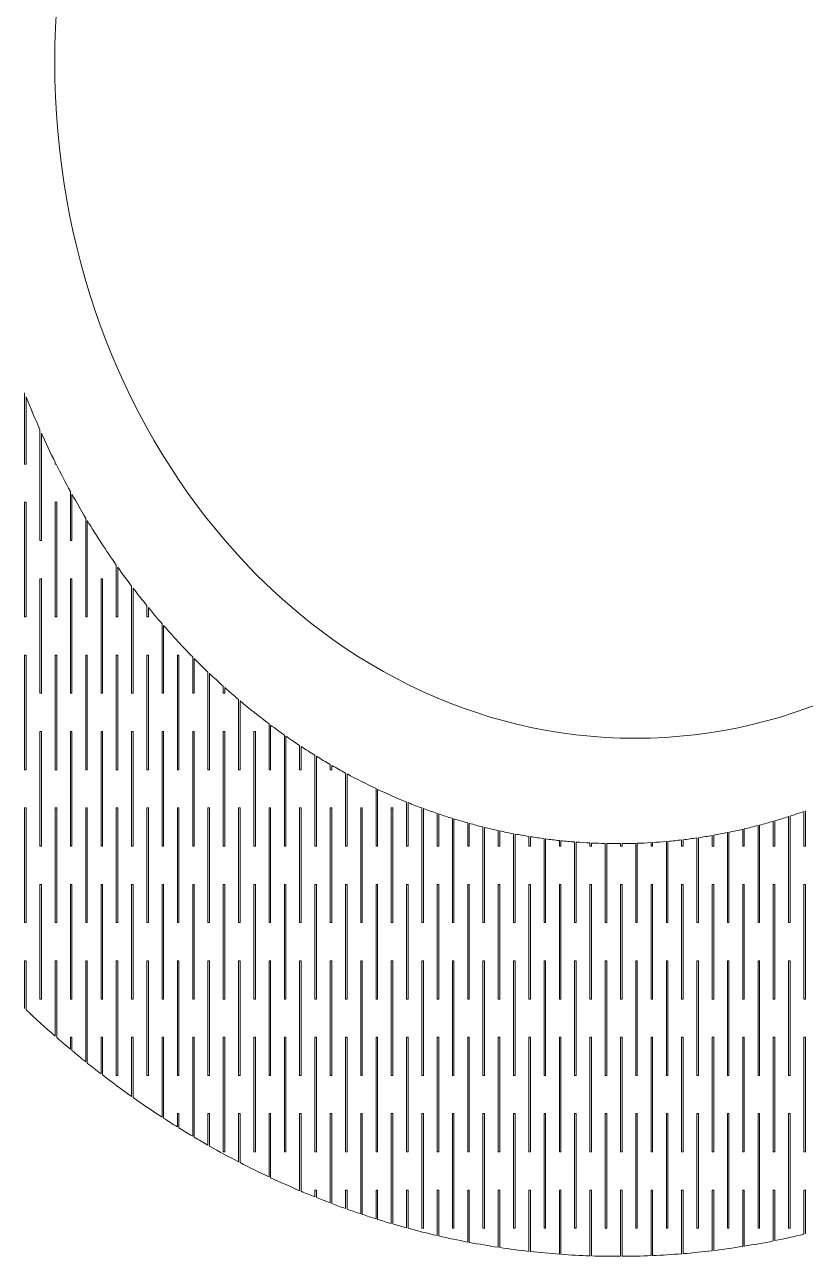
# Model space of a CAD drawing. Header units: millimetres. Extents: x 13 to 655, y 20 to 1205.
# Drawn here: x 246.1 to 450.5, y 582.9 to 905.3 of the extents above; entities that cross this region are included whole.
import ezdxf

# ---------------------------------------------------------------- set-up
doc = ezdxf.new("R2010")
doc.units = ezdxf.units.MM
doc.header["$MEASUREMENT"] = 0
doc.layers.get('0').update_dxf_attribs({"lineweight": 0})

msp = doc.modelspace()

# ---------------------------------------------------------------- linework, layer by layer
at = {"color": 5, "lineweight": 0, "true_color": 0x0000ff}
for p, q in [((246.07, 808.85), (246.07, 790.25)), ((246.47, 790.25), (246.47, 807.83)), ((250.07, 799.24), (250.07, 770.25)), ((250.47, 770.25), (250.47, 798.34)), ((246.47, 790.25), (246.07, 790.25)), ((254.07, 790.73), (254.07, 790.25)), ((254.31, 790.25), (254.07, 790.25)), ((246.07, 780.25), (246.47, 780.25)), ((246.07, 780.25), (246.07, 750.25)), ((246.47, 750.25), (246.47, 780.25)), ((254.07, 780.25), (254.47, 780.25)), ((254.07, 780.25), (254.07, 750.25)), ((254.47, 750.25), (254.47, 780.25)), ((258.07, 783.08), (258.07, 770.25)), ((258.47, 770.25), (258.47, 782.35)), ((262.07, 776.11), (262.07, 750.25)), ((262.47, 750.25), (262.47, 775.45)), ((250.47, 770.25), (250.07, 770.25)), ((258.47, 770.25), (258.07, 770.25)), ((270.07, 763.81), (270.07, 750.25)), ((270.47, 750.25), (270.47, 763.24)), ((250.07, 760.25), (250.47, 760.25)), ((250.07, 760.25), (250.07, 730.25)), ((250.47, 730.25), (250.47, 760.25)), ((258.07, 760.25), (258.47, 760.25)), ((258.07, 760.25), (258.07, 730.25)), ((258.47, 730.25), (258.47, 760.25)), ((266.07, 760.25), (266.47, 760.25)), ((266.07, 760.25), (266.07, 730.25)), ((266.47, 730.25), (266.47, 760.25)), ((274.07, 758.32), (274.07, 730.25)), ((274.47, 730.25), (274.47, 757.79)), ((278.07, 753.21), (278.07, 750.25)), ((278.47, 750.25), (278.47, 752.72)), ((246.47, 750.25), (246.07, 750.25)), ((254.47, 750.25), (254.07, 750.25)), ((262.47, 750.25), (262.07, 750.25)), ((270.47, 750.25), (270.07, 750.25)), ((278.47, 750.25), (278.07, 750.25)), ((282.07, 748.43), (282.07, 730.25)), ((282.47, 730.25), (282.47, 747.97)), ((246.07, 740.25), (246.47, 740.25)), ((246.07, 740.25), (246.07, 710.25)), ((246.47, 710.25), (246.47, 740.25)), ((254.07, 740.25), (254.47, 740.25)), ((254.07, 740.25), (254.07, 710.25)), ((254.47, 710.25), (254.47, 740.25)), ((262.07, 740.25), (262.47, 740.25)), ((262.07, 740.25), (262.07, 710.25)), ((262.47, 710.25), (262.47, 740.25)), ((270.07, 740.25), (270.47, 740.25)), ((270.07, 740.25), (270.07, 710.25)), ((270.47, 710.25), (270.47, 740.25)), ((278.07, 740.25), (278.47, 740.25)), ((278.07, 740.25), (278.07, 710.25)), ((278.47, 710.25), (278.47, 740.25)), ((286.07, 740.25), (286.47, 740.25)), ((286.07, 740.25), (286.07, 710.25)), ((286.47, 710.25), (286.47, 740.25)), ((290.07, 739.76), (290.07, 730.25)), ((290.47, 730.25), (290.47, 739.35)), ((294.07, 735.81), (294.07, 710.25)), ((294.47, 710.25), (294.47, 735.43)), ((298.07, 732.1), (298.07, 730.25)), ((298.47, 730.25), (298.47, 731.74)), ((250.47, 730.25), (250.07, 730.25)), ((258.47, 730.25), (258.07, 730.25)), ((266.47, 730.25), (266.07, 730.25)), ((274.47, 730.25), (274.07, 730.25)), ((282.47, 730.25), (282.07, 730.25)), ((290.47, 730.25), (290.07, 730.25)), ((298.47, 730.25), (298.07, 730.25)), ((302.07, 728.61), (302.07, 710.25)), ((302.47, 710.25), (302.47, 728.27)), ((310.07, 722.24), (310.07, 710.25)), ((250.07, 720.25), (250.47, 720.25)), ((250.07, 720.25), (250.07, 690.25)), ((250.47, 690.25), (250.47, 720.25)), ((258.07, 720.25), (258.47, 720.25)), ((258.07, 720.25), (258.07, 690.25)), ((258.47, 690.25), (258.47, 720.25)), ((266.07, 720.25), (266.47, 720.25)), ((266.07, 720.25), (266.07, 690.25)), ((266.47, 690.25), (266.47, 720.25)), ((274.07, 720.25), (274.47, 720.25)), ((274.07, 720.25), (274.07, 690.25)), ((274.47, 690.25), (274.47, 720.25)), ((282.07, 720.25), (282.47, 720.25)), ((282.07, 720.25), (282.07, 690.25)), ((282.47, 690.25), (282.47, 720.25)), ((290.07, 720.25), (290.47, 720.25)), ((290.07, 720.25), (290.07, 690.25)), ((290.47, 690.25), (290.47, 720.25)), ((298.07, 720.25), (298.47, 720.25)), ((298.07, 720.25), (298.07, 690.25)), ((298.47, 690.25), (298.47, 720.25)), ((306.07, 720.25), (306.47, 720.25)), ((306.07, 720.25), (306.07, 690.25)), ((306.47, 690.25), (306.47, 720.25)), ((310.47, 710.25), (310.47, 721.94)), ((314.07, 719.33), (314.07, 690.25)), ((314.47, 690.25), (314.47, 719.05)), ((318.07, 716.6), (318.07, 710.25)), ((318.47, 710.25), (318.47, 716.33)), ((322.07, 714.03), (322.07, 690.25)), ((322.47, 690.25), (322.47, 713.79)), ((246.47, 710.25), (246.07, 710.25)), ((254.47, 710.25), (254.07, 710.25)), ((262.47, 710.25), (262.07, 710.25)), ((270.47, 710.25), (270.07, 710.25)), ((278.47, 710.25), (278.07, 710.25)), ((286.47, 710.25), (286.07, 710.25)), ((294.47, 710.25), (294.07, 710.25)), ((302.47, 710.25), (302.07, 710.25)), ((310.47, 710.25), (310.07, 710.25)), ((318.47, 710.25), (318.07, 710.25)), ((326.07, 711.63), (326.07, 710.25)), ((326.47, 710.25), (326.07, 710.25)), ((326.47, 710.25), (326.47, 711.4)), ((330.07, 709.38), (330.07, 690.25)), ((330.47, 690.25), (330.47, 709.16)), ((338.07, 705.31), (338.07, 690.25)), ((338.47, 690.25), (338.47, 705.12)), ((246.07, 700.25), (246.47, 700.25)), ((246.07, 700.25), (246.07, 670.25)), ((246.47, 670.25), (246.47, 700.25)), ((254.07, 700.25), (254.47, 700.25)), ((254.07, 700.25), (254.07, 670.25)), ((254.47, 670.25), (254.47, 700.25)), ((262.07, 700.25), (262.47, 700.25)), ((262.07, 700.25), (262.07, 670.25)), ((262.47, 670.25), (262.47, 700.25)), ((270.07, 700.25), (270.47, 700.25)), ((270.07, 700.25), (270.07, 670.25)), ((270.47, 670.25), (270.47, 700.25)), ((278.07, 700.25), (278.47, 700.25)), ((278.07, 700.25), (278.07, 670.25)), ((278.47, 670.25), (278.47, 700.25)), ((286.07, 700.25), (286.47, 700.25)), ((286.07, 700.25), (286.07, 670.25)), ((286.47, 670.25), (286.47, 700.25)), ((294.07, 700.25), (294.47, 700.25)), ((294.07, 700.25), (294.07, 670.25)), ((294.47, 670.25), (294.47, 700.25)), ((302.07, 700.25), (302.47, 700.25)), ((302.07, 700.25), (302.07, 670.25)), ((302.47, 670.25), (302.47, 700.25)), ((310.07, 700.25), (310.47, 700.25)), ((310.07, 700.25), (310.07, 670.25)), ((310.47, 670.25), (310.47, 700.25)), ((318.07, 700.25), (318.47, 700.25)), ((318.07, 700.25), (318.07, 670.25)), ((318.47, 670.25), (318.47, 700.25)), ((326.07, 700.25), (326.47, 700.25)), ((326.07, 700.25), (326.07, 670.25)), ((326.47, 670.25), (326.47, 700.25)), ((334.07, 700.25), (334.47, 700.25)), ((334.07, 700.25), (334.07, 670.25)), ((334.47, 670.25), (334.47, 700.25)), ((342.07, 700.25), (342.47, 700.25)), ((342.07, 700.25), (342.07, 670.25)), ((342.47, 670.25), (342.47, 700.25)), ((346.07, 701.8), (346.07, 690.25)), ((346.47, 690.25), (346.47, 701.64)), ((350.07, 700.24), (350.07, 670.25)), ((350.47, 670.25), (350.47, 700.1)), ((354.07, 698.81), (354.07, 690.25)), ((354.47, 690.25), (354.47, 698.68)), ((358.07, 697.51), (358.07, 670.25)), ((358.47, 670.25), (358.47, 697.39)), ((362.07, 696.33), (362.07, 690.25)), ((442.07, 696.75), (442.07, 690.25)), ((442.47, 690.25), (442.47, 696.87)), ((446.07, 697.98), (446.07, 670.25)), ((446.47, 670.25), (446.47, 698.1)), ((450.07, 699.32), (450.07, 690.25)), ((450.47, 690.25), (450.47, 699.47)), ((362.47, 690.25), (362.47, 696.22)), ((366.07, 695.27), (366.07, 670.25)), ((366.47, 670.25), (366.47, 695.17)), ((370.07, 694.33), (370.07, 690.25)), ((370.47, 690.25), (370.47, 694.24)), ((374.07, 693.5), (374.07, 670.25)), ((374.47, 670.25), (374.47, 693.43)), ((426.47, 690.25), (426.47, 693.11)), ((430.07, 693.79), (430.07, 670.25)), ((430.47, 670.25), (430.47, 693.87)), ((434.07, 694.66), (434.07, 690.25)), ((434.47, 690.25), (434.47, 694.75)), ((438.07, 695.65), (438.07, 670.25)), ((438.47, 670.25), (438.47, 695.75)), ((250.47, 690.25), (250.07, 690.25)), ((258.47, 690.25), (258.07, 690.25)), ((266.47, 690.25), (266.07, 690.25)), ((274.47, 690.25), (274.07, 690.25)), ((282.47, 690.25), (282.07, 690.25)), ((290.47, 690.25), (290.07, 690.25)), ((298.47, 690.25), (298.07, 690.25)), ((306.47, 690.25), (306.07, 690.25)), ((314.47, 690.25), (314.07, 690.25)), ((322.47, 690.25), (322.07, 690.25)), ((330.47, 690.25), (330.07, 690.25)), ((338.47, 690.25), (338.07, 690.25)), ((346.47, 690.25), (346.07, 690.25)), ((354.47, 690.25), (354.07, 690.25)), ((362.47, 690.25), (362.07, 690.25)), ((370.47, 690.25), (370.07, 690.25)), ((378.07, 692.79), (378.07, 690.25)), ((378.47, 690.25), (378.07, 690.25)), ((378.47, 690.25), (378.47, 692.73)), ((382.07, 692.2), (382.07, 670.25)), ((382.47, 670.25), (382.47, 692.15)), ((386.07, 691.72), (386.07, 690.25)), ((386.47, 690.25), (386.07, 690.25)), ((386.47, 690.25), (386.47, 691.67)), ((390.07, 691.35), (390.07, 670.25)), ((390.47, 670.25), (390.47, 691.32)), ((394.07, 691.09), (394.07, 690.25)), ((394.47, 690.25), (394.07, 690.25)), ((394.47, 690.25), (394.47, 691.07)), ((398.07, 690.94), (398.07, 670.25)), ((398.47, 670.25), (398.47, 690.93)), ((402.07, 690.91), (402.07, 690.25)), ((402.47, 690.25), (402.07, 690.25)), ((402.47, 690.25), (402.47, 690.91)), ((406.07, 690.98), (406.07, 670.25)), ((406.47, 670.25), (406.47, 691)), ((410.07, 691.17), (410.07, 690.25)), ((410.47, 690.25), (410.07, 690.25)), ((410.47, 690.25), (410.47, 691.2)), ((414.07, 691.47), (414.07, 670.25)), ((414.47, 670.25), (414.47, 691.51)), ((418.07, 691.88), (418.07, 690.25)), ((418.47, 690.25), (418.07, 690.25)), ((418.47, 690.25), (418.47, 691.93)), ((422.07, 692.4), (422.07, 670.25)), ((422.47, 670.25), (422.47, 692.46)), ((426.07, 693.04), (426.07, 690.25)), ((426.47, 690.25), (426.07, 690.25)), ((434.47, 690.25), (434.07, 690.25)), ((442.47, 690.25), (442.07, 690.25)), ((450.47, 690.25), (450.07, 690.25)), ((250.07, 680.25), (250.47, 680.25)), ((250.07, 680.25), (250.07, 650.25)), ((250.47, 650.25), (250.47, 680.25)), ((258.07, 680.25), (258.47, 680.25)), ((258.07, 680.25), (258.07, 650.25)), ((258.47, 650.25), (258.47, 680.25)), ((266.07, 680.25), (266.47, 680.25)), ((266.07, 680.25), (266.07, 650.25)), ((266.47, 650.25), (266.47, 680.25)), ((274.07, 680.25), (274.07, 650.25)), ((274.07, 680.25), (274.47, 680.25)), ((274.47, 650.25), (274.47, 680.25)), ((282.07, 680.25), (282.07, 650.25)), ((282.07, 680.25), (282.47, 680.25)), ((282.47, 650.25), (282.47, 680.25)), ((290.07, 680.25), (290.07, 650.25)), ((290.07, 680.25), (290.47, 680.25)), ((290.47, 650.25), (290.47, 680.25)), ((298.07, 680.25), (298.07, 650.25)), ((298.07, 680.25), (298.47, 680.25)), ((298.47, 650.25), (298.47, 680.25)), ((306.07, 680.25), (306.07, 650.25)), ((306.07, 680.25), (306.47, 680.25)), ((306.47, 650.25), (306.47, 680.25)), ((314.07, 680.25), (314.07, 650.25)), ((314.07, 680.25), (314.47, 680.25)), ((314.47, 650.25), (314.47, 680.25)), ((322.07, 680.25), (322.07, 650.25)), ((322.07, 680.25), (322.47, 680.25)), ((322.47, 650.25), (322.47, 680.25)), ((330.07, 680.25), (330.07, 650.25)), ((330.07, 680.25), (330.47, 680.25)), ((330.47, 650.25), (330.47, 680.25)), ((338.07, 680.25), (338.07, 650.25)), ((338.07, 680.25), (338.47, 680.25)), ((338.47, 650.25), (338.47, 680.25)), ((346.07, 680.25), (346.07, 650.25)), ((346.07, 680.25), (346.47, 680.25)), ((346.47, 650.25), (346.47, 680.25)), ((354.07, 680.25), (354.07, 650.25)), ((354.07, 680.25), (354.47, 680.25)), ((354.47, 650.25), (354.47, 680.25)), ((362.07, 680.25), (362.07, 650.25)), ((362.07, 680.25), (362.47, 680.25)), ((362.47, 650.25), (362.47, 680.25)), ((370.07, 680.25), (370.07, 650.25)), ((370.07, 680.25), (370.47, 680.25)), ((370.47, 650.25), (370.47, 680.25)), ((378.07, 680.25), (378.07, 650.25)), ((378.07, 680.25), (378.47, 680.25)), ((378.47, 650.25), (378.47, 680.25)), ((386.07, 680.25), (386.07, 650.25)), ((386.07, 680.25), (386.47, 680.25)), ((386.47, 650.25), (386.47, 680.25)), ((394.07, 680.25), (394.07, 650.25)), ((394.07, 680.25), (394.47, 680.25)), ((394.47, 650.25), (394.47, 680.25)), ((402.07, 680.25), (402.07, 650.25)), ((402.07, 680.25), (402.47, 680.25)), ((402.47, 650.25), (402.47, 680.25)), ((410.07, 680.25), (410.07, 650.25)), ((410.07, 680.25), (410.47, 680.25)), ((410.47, 650.25), (410.47, 680.25)), ((418.07, 680.25), (418.07, 650.25)), ((418.07, 680.25), (418.47, 680.25)), ((418.47, 650.25), (418.47, 680.25)), ((426.07, 680.25), (426.07, 650.25)), ((426.07, 680.25), (426.47, 680.25)), ((426.47, 650.25), (426.47, 680.25)), ((434.07, 680.25), (434.07, 650.25)), ((434.07, 680.25), (434.47, 680.25)), ((434.47, 650.25), (434.47, 680.25)), ((442.07, 680.25), (442.07, 650.25)), ((442.07, 680.25), (442.47, 680.25)), ((442.47, 650.25), (442.47, 680.25)), ((450.07, 680.25), (450.07, 650.25)), ((450.07, 680.25), (450.47, 680.25)), ((450.47, 650.25), (450.47, 680.25)), ((246.47, 670.25), (246.07, 670.25)), ((254.47, 670.25), (254.07, 670.25)), ((262.47, 670.25), (262.07, 670.25)), ((270.47, 670.25), (270.07, 670.25)), ((278.47, 670.25), (278.07, 670.25)), ((286.47, 670.25), (286.07, 670.25)), ((294.47, 670.25), (294.07, 670.25)), ((302.47, 670.25), (302.07, 670.25)), ((310.47, 670.25), (310.07, 670.25)), ((318.47, 670.25), (318.07, 670.25)), ((326.47, 670.25), (326.07, 670.25)), ((334.47, 670.25), (334.07, 670.25)), ((342.47, 670.25), (342.07, 670.25)), ((350.47, 670.25), (350.07, 670.25)), ((358.47, 670.25), (358.07, 670.25)), ((366.47, 670.25), (366.07, 670.25)), ((374.47, 670.25), (374.07, 670.25)), ((382.47, 670.25), (382.07, 670.25)), ((390.47, 670.25), (390.07, 670.25)), ((398.47, 670.25), (398.07, 670.25)), ((406.47, 670.25), (406.07, 670.25)), ((414.47, 670.25), (414.07, 670.25)), ((422.47, 670.25), (422.07, 670.25)), ((430.47, 670.25), (430.07, 670.25)), ((438.47, 670.25), (438.07, 670.25)), ((446.47, 670.25), (446.07, 670.25)), ((246.07, 660.25), (246.47, 660.25)), ((246.07, 660.25), (246.07, 647.78)), ((246.47, 647.4), (246.47, 660.25)), ((254.07, 660.25), (254.47, 660.25)), ((254.07, 660.25), (254.07, 640.51)), ((254.47, 640.17), (254.47, 660.25)), ((262.07, 660.25), (262.47, 660.25)), ((262.07, 660.25), (262.07, 633.82)), ((262.47, 633.5), (262.47, 660.25)), ((270.07, 660.25), (270.47, 660.25)), ((270.07, 660.25), (270.07, 630.25)), ((270.47, 630.25), (270.47, 660.25)), ((278.07, 660.25), (278.07, 630.25)), ((278.07, 660.25), (278.47, 660.25)), ((278.47, 630.25), (278.47, 660.25)), ((286.07, 660.25), (286.07, 630.25)), ((286.07, 660.25), (286.47, 660.25)), ((286.47, 630.25), (286.47, 660.25)), ((294.07, 660.25), (294.07, 630.25)), ((294.07, 660.25), (294.47, 660.25)), ((294.47, 630.25), (294.47, 660.25)), ((302.07, 660.25), (302.07, 630.25)), ((302.07, 660.25), (302.47, 660.25)), ((302.47, 630.25), (302.47, 660.25)), ((310.07, 660.25), (310.07, 630.25)), ((310.07, 660.25), (310.47, 660.25)), ((310.47, 630.25), (310.47, 660.25)), ((318.07, 660.25), (318.07, 630.25)), ((318.07, 660.25), (318.47, 660.25)), ((318.47, 630.25), (318.47, 660.25)), ((326.07, 660.25), (326.07, 630.25)), ((326.07, 660.25), (326.47, 660.25)), ((326.47, 630.25), (326.47, 660.25)), ((334.07, 660.25), (334.07, 630.25)), ((334.07, 660.25), (334.47, 660.25)), ((334.47, 630.25), (334.47, 660.25)), ((342.07, 660.25), (342.07, 630.25)), ((342.07, 660.25), (342.47, 660.25)), ((342.47, 630.25), (342.47, 660.25)), ((350.07, 660.25), (350.07, 630.25)), ((350.07, 660.25), (350.47, 660.25)), ((350.47, 630.25), (350.47, 660.25)), ((358.07, 660.25), (358.07, 630.25)), ((358.07, 660.25), (358.47, 660.25)), ((358.47, 630.25), (358.47, 660.25)), ((366.07, 660.25), (366.07, 630.25)), ((366.07, 660.25), (366.47, 660.25)), ((366.47, 630.25), (366.47, 660.25)), ((374.07, 660.25), (374.07, 630.25)), ((374.07, 660.25), (374.47, 660.25)), ((374.47, 630.25), (374.47, 660.25)), ((382.07, 660.25), (382.07, 630.25)), ((382.07, 660.25), (382.47, 660.25)), ((382.47, 630.25), (382.47, 660.25)), ((390.07, 660.25), (390.07, 630.25)), ((390.07, 660.25), (390.47, 660.25)), ((390.47, 630.25), (390.47, 660.25)), ((398.07, 660.25), (398.07, 630.25)), ((398.07, 660.25), (398.47, 660.25)), ((398.47, 630.25), (398.47, 660.25)), ((406.07, 660.25), (406.07, 630.25)), ((406.07, 660.25), (406.47, 660.25)), ((406.47, 630.25), (406.47, 660.25)), ((414.07, 660.25), (414.07, 630.25)), ((414.07, 660.25), (414.47, 660.25)), ((414.47, 630.25), (414.47, 660.25)), ((422.07, 660.25), (422.07, 630.25)), ((422.07, 660.25), (422.47, 660.25)), ((422.47, 630.25), (422.47, 660.25)), ((430.07, 660.25), (430.07, 630.25)), ((430.07, 660.25), (430.47, 660.25)), ((430.47, 630.25), (430.47, 660.25)), ((438.07, 660.25), (438.07, 630.25)), ((438.07, 660.25), (438.47, 660.25)), ((438.47, 630.25), (438.47, 660.25)), ((446.07, 660.25), (446.07, 630.25)), ((446.07, 660.25), (446.47, 660.25)), ((446.47, 630.25), (446.47, 660.25)), ((250.47, 650.25), (250.07, 650.25)), ((258.47, 650.25), (258.07, 650.25)), ((266.47, 650.25), (266.07, 650.25)), ((274.47, 650.25), (274.07, 650.25)), ((282.47, 650.25), (282.07, 650.25)), ((290.47, 650.25), (290.07, 650.25)), ((298.47, 650.25), (298.07, 650.25)), ((306.47, 650.25), (306.07, 650.25)), ((314.47, 650.25), (314.07, 650.25)), ((322.47, 650.25), (322.07, 650.25)), ((330.47, 650.25), (330.07, 650.25)), ((338.47, 650.25), (338.07, 650.25)), ((346.47, 650.25), (346.07, 650.25)), ((354.47, 650.25), (354.07, 650.25)), ((362.47, 650.25), (362.07, 650.25)), ((370.47, 650.25), (370.07, 650.25)), ((378.47, 650.25), (378.07, 650.25)), ((386.47, 650.25), (386.07, 650.25)), ((394.47, 650.25), (394.07, 650.25)), ((402.47, 650.25), (402.07, 650.25)), ((410.47, 650.25), (410.07, 650.25)), ((418.47, 650.25), (418.07, 650.25)), ((426.47, 650.25), (426.07, 650.25)), ((434.47, 650.25), (434.07, 650.25)), ((442.47, 650.25), (442.07, 650.25)), ((450.47, 650.25), (450.07, 650.25)), ((258.07, 640.25), (258.47, 640.25)), ((258.07, 640.25), (258.07, 637.1)), ((258.47, 636.76), (258.47, 640.25)), ((266.07, 640.25), (266.47, 640.25)), ((266.07, 640.25), (266.07, 630.68)), ((266.47, 630.37), (266.47, 640.25)), ((274.07, 640.25), (274.47, 640.25)), ((274.07, 640.25), (274.07, 624.76)), ((274.47, 624.48), (274.47, 640.25)), ((282.07, 640.25), (282.47, 640.25)), ((282.07, 640.25), (282.07, 619.32)), ((282.47, 619.06), (282.47, 640.25)), ((290.07, 640.25), (290.47, 640.25)), ((290.07, 640.25), (290.07, 614.33)), ((290.47, 614.1), (290.47, 640.25)), ((298.07, 640.25), (298.47, 640.25)), ((298.07, 640.25), (298.07, 610.25)), ((298.47, 610.25), (298.47, 640.25)), ((306.07, 640.25), (306.47, 640.25)), ((306.07, 640.25), (306.07, 610.25)), ((306.47, 610.25), (306.47, 640.25)), ((314.07, 640.25), (314.47, 640.25)), ((314.07, 640.25), (314.07, 610.25)), ((314.47, 610.25), (314.47, 640.25)), ((322.07, 640.25), (322.47, 640.25)), ((322.07, 640.25), (322.07, 610.25)), ((322.47, 610.25), (322.47, 640.25)), ((330.07, 640.25), (330.47, 640.25)), ((330.07, 640.25), (330.07, 610.25)), ((330.47, 610.25), (330.47, 640.25)), ((338.07, 640.25), (338.47, 640.25)), ((338.07, 640.25), (338.07, 610.25)), ((338.47, 610.25), (338.47, 640.25)), ((346.07, 640.25), (346.47, 640.25)), ((346.07, 640.25), (346.07, 610.25)), ((346.47, 610.25), (346.47, 640.25)), ((354.07, 640.25), (354.07, 610.25)), ((354.07, 640.25), (354.47, 640.25)), ((354.47, 610.25), (354.47, 640.25)), ((362.07, 640.25), (362.07, 610.25)), ((362.07, 640.25), (362.47, 640.25)), ((362.47, 610.25), (362.47, 640.25)), ((370.07, 640.25), (370.07, 610.25)), ((370.07, 640.25), (370.47, 640.25)), ((370.47, 610.25), (370.47, 640.25)), ((378.07, 640.25), (378.07, 610.25)), ((378.07, 640.25), (378.47, 640.25)), ((378.47, 610.25), (378.47, 640.25)), ((386.07, 640.25), (386.07, 610.25)), ((386.07, 640.25), (386.47, 640.25)), ((386.47, 610.25), (386.47, 640.25)), ((394.07, 640.25), (394.07, 610.25)), ((394.07, 640.25), (394.47, 640.25)), ((394.47, 610.25), (394.47, 640.25)), ((402.07, 640.25), (402.07, 610.25)), ((402.07, 640.25), (402.47, 640.25)), ((402.47, 610.25), (402.47, 640.25)), ((410.07, 640.25), (410.07, 610.25)), ((410.07, 640.25), (410.47, 640.25)), ((410.47, 610.25), (410.47, 640.25)), ((418.07, 640.25), (418.07, 610.25)), ((418.07, 640.25), (418.47, 640.25)), ((418.47, 610.25), (418.47, 640.25)), ((426.07, 640.25), (426.07, 610.25)), ((426.07, 640.25), (426.47, 640.25)), ((426.47, 610.25), (426.47, 640.25)), ((434.07, 640.25), (434.07, 610.25)), ((434.07, 640.25), (434.47, 640.25)), ((434.47, 610.25), (434.47, 640.25)), ((442.07, 640.25), (442.07, 610.25)), ((442.07, 640.25), (442.47, 640.25)), ((442.47, 610.25), (442.47, 640.25)), ((450.07, 640.25), (450.07, 610.25)), ((450.07, 640.25), (450.47, 640.25)), ((450.47, 610.25), (450.47, 640.25)), ((270.47, 630.25), (270.07, 630.25)), ((278.47, 630.25), (278.07, 630.25)), ((286.47, 630.25), (286.07, 630.25)), ((294.47, 630.25), (294.07, 630.25)), ((302.47, 630.25), (302.07, 630.25)), ((310.47, 630.25), (310.07, 630.25)), ((318.47, 630.25), (318.07, 630.25)), ((326.47, 630.25), (326.07, 630.25)), ((334.47, 630.25), (334.07, 630.25)), ((342.47, 630.25), (342.07, 630.25)), ((350.47, 630.25), (350.07, 630.25)), ((358.47, 630.25), (358.07, 630.25)), ((366.47, 630.25), (366.07, 630.25)), ((374.47, 630.25), (374.07, 630.25)), ((382.47, 630.25), (382.07, 630.25)), ((390.47, 630.25), (390.07, 630.25)), ((398.47, 630.25), (398.07, 630.25)), ((406.47, 630.25), (406.07, 630.25)), ((414.47, 630.25), (414.07, 630.25)), ((422.47, 630.25), (422.07, 630.25)), ((430.47, 630.25), (430.07, 630.25)), ((438.47, 630.25), (438.07, 630.25)), ((446.47, 630.25), (446.07, 630.25)), ((286.07, 620.25), (286.47, 620.25)), ((286.07, 620.25), (286.07, 616.77)), ((286.47, 616.52), (286.47, 620.25)), ((294.07, 620.25), (294.47, 620.25)), ((294.07, 620.25), (294.07, 612)), ((294.47, 611.77), (294.47, 620.25)), ((302.07, 620.25), (302.47, 620.25)), ((302.07, 620.25), (302.07, 607.64)), ((302.47, 607.43), (302.47, 620.25)), ((310.07, 620.25), (310.47, 620.25)), ((310.07, 620.25), (310.07, 603.68)), ((310.47, 603.49), (310.47, 620.25)), ((318.07, 620.25), (318.47, 620.25)), ((318.07, 620.25), (318.07, 600.09)), ((318.47, 599.92), (318.47, 620.25)), ((326.07, 620.25), (326.47, 620.25)), ((326.07, 620.25), (326.07, 596.87)), ((326.47, 596.72), (326.47, 620.25)), ((334.07, 620.25), (334.47, 620.25)), ((334.07, 620.25), (334.07, 594.01)), ((334.47, 593.88), (334.47, 620.25)), ((342.07, 620.25), (342.47, 620.25)), ((342.07, 620.25), (342.07, 591.49)), ((342.47, 591.37), (342.47, 620.25)), ((350.07, 620.25), (350.47, 620.25)), ((350.07, 620.25), (350.07, 590.25)), ((350.47, 590.25), (350.47, 620.25)), ((358.07, 620.25), (358.07, 590.25)), ((358.07, 620.25), (358.47, 620.25)), ((358.47, 590.25), (358.47, 620.25)), ((366.07, 620.25), (366.07, 590.25)), ((366.07, 620.25), (366.47, 620.25)), ((366.47, 590.25), (366.47, 620.25)), ((374.07, 620.25), (374.07, 590.25)), ((374.07, 620.25), (374.47, 620.25)), ((374.47, 590.25), (374.47, 620.25)), ((382.07, 620.25), (382.07, 590.25)), ((382.07, 620.25), (382.47, 620.25)), ((382.47, 590.25), (382.47, 620.25)), ((390.07, 620.25), (390.07, 590.25)), ((390.07, 620.25), (390.47, 620.25)), ((390.47, 590.25), (390.47, 620.25)), ((398.07, 620.25), (398.07, 590.25)), ((398.07, 620.25), (398.47, 620.25)), ((398.47, 590.25), (398.47, 620.25)), ((406.07, 620.25), (406.07, 590.25)), ((406.07, 620.25), (406.47, 620.25)), ((406.47, 590.25), (406.47, 620.25)), ((414.07, 620.25), (414.07, 590.25)), ((414.07, 620.25), (414.47, 620.25)), ((414.47, 590.25), (414.47, 620.25)), ((422.07, 620.25), (422.07, 590.25)), ((422.07, 620.25), (422.47, 620.25)), ((422.47, 590.25), (422.47, 620.25)), ((430.07, 620.25), (430.07, 590.25)), ((430.07, 620.25), (430.47, 620.25)), ((430.47, 590.25), (430.47, 620.25)), ((438.07, 620.25), (438.07, 590.25)), ((438.07, 620.25), (438.47, 620.25)), ((438.47, 590.25), (438.47, 620.25)), ((446.07, 620.25), (446.07, 590.25)), ((446.07, 620.25), (446.47, 620.25)), ((446.47, 590.25), (446.47, 620.25)), ((298.47, 610.25), (298.07, 610.25)), ((306.47, 610.25), (306.07, 610.25)), ((314.47, 610.25), (314.07, 610.25)), ((322.47, 610.25), (322.07, 610.25)), ((330.47, 610.25), (330.07, 610.25)), ((338.47, 610.25), (338.07, 610.25)), ((346.47, 610.25), (346.07, 610.25)), ((354.47, 610.25), (354.07, 610.25)), ((362.47, 610.25), (362.07, 610.25)), ((370.47, 610.25), (370.07, 610.25)), ((378.47, 610.25), (378.07, 610.25)), ((386.47, 610.25), (386.07, 610.25)), ((394.47, 610.25), (394.07, 610.25)), ((402.47, 610.25), (402.07, 610.25)), ((410.47, 610.25), (410.07, 610.25)), ((418.47, 610.25), (418.07, 610.25)), ((426.47, 610.25), (426.07, 610.25)), ((434.47, 610.25), (434.07, 610.25)), ((442.47, 610.25), (442.07, 610.25)), ((450.47, 610.25), (450.07, 610.25)), ((322.07, 600.25), (322.47, 600.25)), ((322.07, 600.25), (322.07, 598.44)), ((322.47, 598.28), (322.47, 600.25)), ((330.07, 600.25), (330.47, 600.25)), ((330.07, 600.25), (330.07, 595.4)), ((330.47, 595.26), (330.47, 600.25)), ((338.07, 600.25), (338.47, 600.25)), ((338.07, 600.25), (338.07, 592.71)), ((338.47, 592.58), (338.47, 600.25)), ((346.07, 600.25), (346.47, 600.25)), ((346.07, 600.25), (346.07, 590.36)), ((346.47, 590.25), (346.47, 600.25)), ((354.07, 600.25), (354.47, 600.25)), ((354.07, 600.25), (354.07, 588.34)), ((354.47, 588.25), (354.47, 600.25)), ((362.07, 600.25), (362.47, 600.25)), ((362.07, 600.25), (362.07, 586.64)), ((362.47, 586.57), (362.47, 600.25)), ((370.07, 600.25), (370.47, 600.25)), ((370.07, 600.25), (370.07, 585.27)), ((370.47, 585.21), (370.47, 600.25)), ((378.07, 600.25), (378.47, 600.25)), ((378.07, 600.25), (378.07, 584.21)), ((378.47, 584.17), (378.47, 600.25)), ((386.07, 600.25), (386.47, 600.25)), ((386.07, 600.25), (386.07, 583.47)), ((386.47, 583.44), (386.47, 600.25)), ((394.07, 600.25), (394.47, 600.25)), ((394.07, 600.25), (394.07, 583.03)), ((394.47, 583.02), (394.47, 600.25)), ((402.07, 600.25), (402.47, 600.25)), ((402.07, 600.25), (402.07, 582.91)), ((402.47, 582.91), (402.47, 600.25)), ((410.07, 600.25), (410.47, 600.25)), ((410.07, 600.25), (410.07, 583.09)), ((410.47, 583.11), (410.47, 600.25)), ((418.07, 600.25), (418.47, 600.25)), ((418.07, 600.25), (418.07, 583.58)), ((418.47, 583.61), (418.47, 600.25)), ((426.07, 600.25), (426.47, 600.25)), ((426.07, 600.25), (426.07, 584.38)), ((426.47, 584.43), (426.47, 600.25)), ((434.07, 600.25), (434.47, 600.25)), ((434.07, 600.25), (434.07, 585.5)), ((434.47, 585.56), (434.47, 600.25)), ((442.07, 600.25), (442.47, 600.25)), ((442.07, 600.25), (442.07, 586.93)), ((442.47, 587.01), (442.47, 600.25)), ((450.07, 600.25), (450.47, 600.25)), ((450.07, 600.25), (450.07, 588.68)), ((450.47, 588.78), (450.47, 600.25)), ((350.47, 590.25), (350.07, 590.25)), ((358.47, 590.25), (358.07, 590.25)), ((366.47, 590.25), (366.07, 590.25)), ((374.47, 590.25), (374.07, 590.25)), ((382.47, 590.25), (382.07, 590.25)), ((390.47, 590.25), (390.07, 590.25)), ((398.47, 590.25), (398.07, 590.25)), ((406.47, 590.25), (406.07, 590.25)), ((414.47, 590.25), (414.07, 590.25)), ((422.47, 590.25), (422.07, 590.25)), ((430.47, 590.25), (430.07, 590.25)), ((438.47, 590.25), (438.07, 590.25)), ((446.47, 590.25), (446.07, 590.25))]:
    msp.add_line(p, q, dxfattribs=at)
at = {"color": 1, "lineweight": 0, "true_color": 0xff0000}
msp.add_ellipse((405.94, 895.48), major_axis=(0, 177), ratio=0.858757, dxfattribs=at)
at = {"color": 5, "lineweight": 0, "true_color": 0x0000ff}
for points in [[(246.47, 807.83), (247.61, 804.94), (248.81, 802.08), (250.07, 799.24)], [(250.47, 798.34), (251.62, 795.78), (252.82, 793.24), (254.07, 790.73)], [(254.31, 790.25), (255.52, 787.84), (256.77, 785.44), (258.07, 783.08)], [(258.47, 782.35), (259.63, 780.25), (260.83, 778.17), (262.07, 776.11)], [(262.47, 775.45), (264.87, 771.48), (267.4, 767.6), (270.07, 763.81)], [(270.47, 763.24), (271.64, 761.58), (272.85, 759.94), (274.07, 758.32)], [(274.47, 757.79), (275.65, 756.25), (276.85, 754.72), (278.07, 753.21)], [(278.47, 752.72), (279.65, 751.27), (280.85, 749.84), (282.07, 748.43)], [(282.47, 747.97), (284.92, 745.16), (287.46, 742.42), (290.07, 739.76)], [(290.47, 739.35), (291.65, 738.16), (292.85, 736.98), (294.07, 735.81)], [(294.47, 735.43), (295.66, 734.31), (296.86, 733.2), (298.07, 732.1)], [(298.47, 731.74), (299.66, 730.68), (300.86, 729.64), (302.07, 728.61)], [(302.47, 728.27), (304.95, 726.19), (307.48, 724.18), (310.07, 722.24)], [(310.47, 721.94), (311.66, 721.05), (312.86, 720.18), (314.07, 719.33)], [(314.47, 719.05), (315.66, 718.22), (316.86, 717.4), (318.07, 716.6)], [(318.47, 716.33), (319.66, 715.55), (320.86, 714.78), (322.07, 714.03)], [(322.47, 713.79), (323.66, 713.05), (324.86, 712.33), (326.07, 711.63)], [(326.47, 711.4), (327.66, 710.71), (328.86, 710.03), (330.07, 709.38)], [(330.47, 709.16), (332.97, 707.81), (335.5, 706.52), (338.07, 705.31)], [(338.47, 705.12), (340.97, 703.95), (343.51, 702.84), (346.07, 701.8)], [(346.47, 701.64), (347.66, 701.16), (348.86, 700.69), (350.07, 700.24)], [(350.47, 700.1), (351.66, 699.65), (352.86, 699.23), (354.07, 698.81)], [(354.47, 698.68), (355.67, 698.27), (356.87, 697.89), (358.07, 697.51)], [(358.47, 697.39), (359.67, 697.02), (360.87, 696.67), (362.07, 696.33)], [(438.47, 695.75), (439.67, 696.07), (440.87, 696.4), (442.07, 696.75)], [(442.47, 696.87), (443.67, 697.22), (444.87, 697.59), (446.07, 697.98)], [(446.47, 698.1), (447.68, 698.5), (448.88, 698.9), (450.07, 699.32)], [(362.47, 696.22), (363.67, 695.89), (364.87, 695.57), (366.07, 695.27)], [(366.47, 695.17), (367.67, 694.87), (368.87, 694.59), (370.07, 694.33)], [(370.47, 694.24), (371.67, 693.98), (372.87, 693.73), (374.07, 693.5)], [(374.47, 693.43), (375.67, 693.2), (376.87, 692.99), (378.07, 692.79)], [(426.47, 693.11), (427.67, 693.32), (428.87, 693.55), (430.07, 693.79)], [(430.47, 693.87), (431.67, 694.12), (432.87, 694.38), (434.07, 694.66)], [(434.47, 694.75), (435.67, 695.04), (436.87, 695.33), (438.07, 695.65)], [(378.47, 692.73), (379.67, 692.54), (380.87, 692.36), (382.07, 692.2)], [(382.47, 692.15), (383.67, 691.99), (384.87, 691.84), (386.07, 691.72)], [(386.47, 691.67), (387.67, 691.55), (388.87, 691.44), (390.07, 691.35)], [(390.47, 691.32), (391.67, 691.23), (392.87, 691.15), (394.07, 691.09)], [(394.47, 691.07), (395.67, 691.01), (396.87, 690.97), (398.07, 690.94)], [(398.47, 690.93), (399.67, 690.91), (400.87, 690.9), (402.07, 690.91)], [(402.47, 690.91), (403.67, 690.92), (404.87, 690.94), (406.07, 690.98)], [(406.47, 691), (407.67, 691.04), (408.87, 691.1), (410.07, 691.17)], [(410.47, 691.2), (411.67, 691.27), (412.87, 691.36), (414.07, 691.47)], [(414.47, 691.51), (415.67, 691.62), (416.87, 691.74), (418.07, 691.88)], [(418.47, 691.93), (419.67, 692.07), (420.87, 692.23), (422.07, 692.4)], [(422.47, 692.46), (423.67, 692.64), (424.87, 692.83), (426.07, 693.04)], [(246.47, 647.4), (248.96, 645.06), (251.49, 642.76), (254.07, 640.51)], [(254.47, 640.17), (255.66, 639.13), (256.86, 638.11), (258.07, 637.1)], [(258.47, 636.76), (259.66, 635.77), (260.86, 634.79), (262.07, 633.82)], [(262.47, 633.5), (263.66, 632.55), (264.86, 631.61), (266.07, 630.68)], [(266.47, 630.37), (268.97, 628.45), (271.5, 626.58), (274.07, 624.76)], [(274.47, 624.48), (276.97, 622.71), (279.5, 620.99), (282.07, 619.32)], [(282.47, 619.06), (283.66, 618.29), (284.86, 617.53), (286.07, 616.77)], [(286.47, 616.52), (287.66, 615.78), (288.86, 615.05), (290.07, 614.33)], [(290.47, 614.1), (291.66, 613.39), (292.86, 612.69), (294.07, 612)], [(294.47, 611.77), (296.98, 610.35), (299.51, 608.97), (302.07, 607.64)], [(302.47, 607.43), (304.98, 606.13), (307.51, 604.88), (310.07, 603.68)], [(310.47, 603.49), (312.98, 602.31), (315.52, 601.18), (318.07, 600.09)], [(318.47, 599.92), (319.67, 599.42), (320.87, 598.92), (322.07, 598.44)], [(322.47, 598.28), (323.67, 597.8), (324.87, 597.33), (326.07, 596.87)], [(326.47, 596.72), (327.67, 596.27), (328.87, 595.83), (330.07, 595.4)], [(330.47, 595.26), (331.67, 594.83), (332.87, 594.41), (334.07, 594.01)], [(334.47, 593.88), (335.67, 593.48), (336.87, 593.09), (338.07, 592.71)], [(338.47, 592.58), (339.67, 592.21), (340.87, 591.84), (342.07, 591.49)], [(342.47, 591.37), (343.67, 591.02), (344.87, 590.69), (346.07, 590.36)], [(346.47, 590.25), (348.99, 589.57), (351.53, 588.93), (354.07, 588.34)], [(354.47, 588.25), (356.99, 587.67), (359.53, 587.13), (362.07, 586.64)], [(434.47, 585.56), (437.01, 585.97), (439.55, 586.43), (442.07, 586.93)], [(442.47, 587.01), (445.01, 587.52), (447.55, 588.08), (450.07, 588.68)], [(362.47, 586.57), (365, 586.09), (367.53, 585.66), (370.07, 585.27)], [(370.47, 585.21), (373, 584.83), (375.53, 584.5), (378.07, 584.21)], [(378.47, 584.17), (381, 583.89), (383.53, 583.66), (386.07, 583.47)], [(410.47, 583.11), (413.01, 583.22), (415.54, 583.38), (418.07, 583.58)], [(418.47, 583.61), (421.01, 583.82), (423.54, 584.08), (426.07, 584.38)], [(426.47, 584.43), (429.01, 584.74), (431.54, 585.1), (434.07, 585.5)], [(386.47, 583.44), (389, 583.26), (391.53, 583.12), (394.07, 583.03)], [(394.47, 583.02), (397, 582.94), (399.54, 582.9), (402.07, 582.91)], [(402.47, 582.91), (405, 582.92), (407.54, 582.98), (410.07, 583.09)]]:
    msp.add_open_spline(points, degree=3, dxfattribs=at)

doc.saveas('drawing.dxf')
